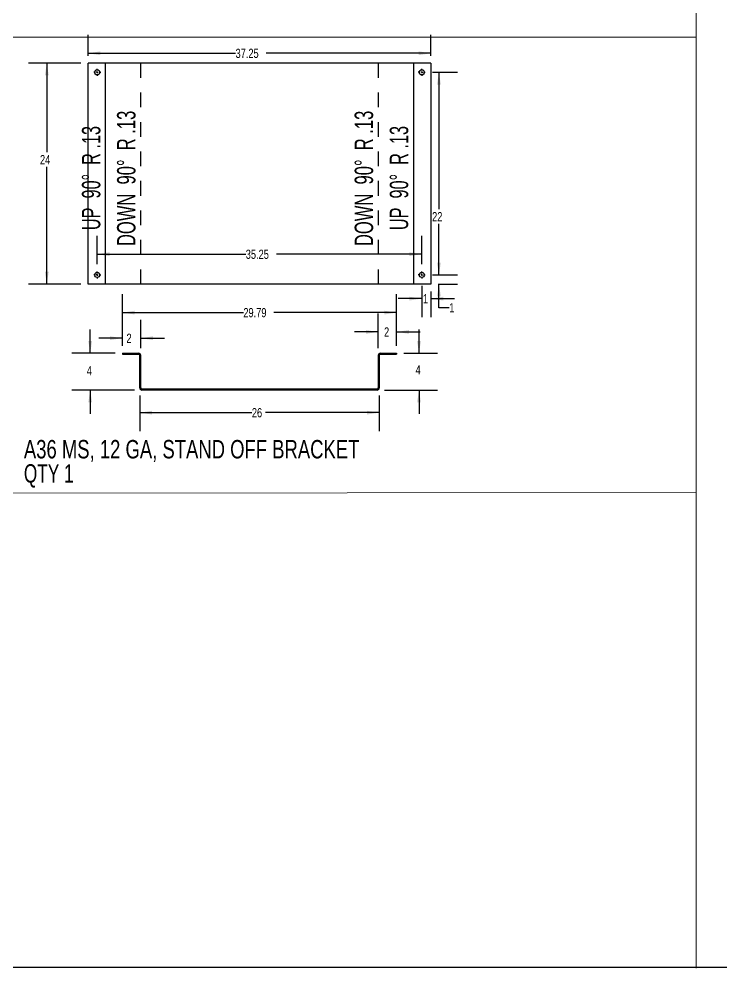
# Model space of a CAD drawing. Header units: inches. Extents: x 0.1 to 16.9, y 0.1 to 10.9.
# Drawn here: x 5.07 to 9.83, y 0.11 to 6.56 of the extents above; entities that cross this region are included whole.
import ezdxf

# ---------------------------------------------------------------- set-up
doc = ezdxf.new("R2010")
doc.units = ezdxf.units.IN
doc.header["$MEASUREMENT"] = 0
doc.linetypes.add('HIDDEN', pattern=[0.075, 0.05, -0.025])
doc.layers.add('FORMAT', color=7, linetype='Continuous')
doc.styles.add('SLDTEXTSTYLE0', font='TXT', dxfattribs={"width": 0.75})
doc.styles.add('SLDTEXTSTYLE2', font='TXT', dxfattribs={"width": 0.7})
doc.styles.add('SLDTEXTSTYLE4', font='TXT', dxfattribs={"width": 0.660714})
doc.styles.add('SLDTEXTSTYLE5', font='TXT', dxfattribs={"width": 0.671875})
doc.dimstyles.new('SLDDIMSTYLE5', dxfattribs={"dimtxt": 0.0625, "dimasz": 0.083333, "dimexe": 0, "dimexo": 0.0625, "dimgap": 0.015625, "dimtad": 0, "dimtih": 1, "dimtoh": 1, "dimlfac": 16, "dimrnd": 1e-09, "dimzin": 12, "dimdsep": 46, "dimtxsty": 'SLDTEXTSTYLE0', "dimsah": 1, "dimcen": 0.09, "dimadec": 0, "dimazin": 3, "dimtfac": 1, "dimtofl": 0, "dimtmove": 0, "dimatfit": 3, "dimfxl": 0, "dimfrac": 2, "dimtolj": 1, "dimtzin": 12, "dimarcsym": 0})
doc.dimstyles.new('SLDDIMSTYLE6', dxfattribs={"dimtxt": 0.0625, "dimasz": 0.083333, "dimexe": 0, "dimexo": 0.0625, "dimgap": 0.015625, "dimtad": 0, "dimtih": 1, "dimtoh": 1, "dimlfac": 16, "dimrnd": 1e-09, "dimzin": 12, "dimdsep": 46, "dimtxsty": 'SLDTEXTSTYLE0', "dimsah": 1, "dimcen": 0.09, "dimadec": 0, "dimazin": 3, "dimtfac": 1, "dimtmove": 0, "dimatfit": 0, "dimfxl": 0, "dimfrac": 2, "dimtolj": 1, "dimtzin": 12, "dimarcsym": 0})

# ---------------------------------------------------------------- blocks, each defined once
blk = doc.blocks.new('_D_29')
at = {"layer": 'FORMAT'}
for p, q in [((5.4858, 6.2561), (5.1309, 6.2561)), ((5.2559, 6.2561), (5.2559, 5.6506)), ((5.2559, 4.7561), (5.2559, 5.5513)), ((5.4858, 4.7561), (5.1309, 4.7561))]:
    blk.add_line(p, q, dxfattribs=at)
for points in [[(5.2559, 6.2561), (5.2431, 6.1728), (5.2687, 6.1728)], [(5.2559, 4.7561), (5.2687, 4.8395), (5.2431, 4.8395)]]:
    blk.add_solid(points, dxfattribs=at)
at = {"layer": 'FORMAT', "insert": (5.2097, 5.6319), "char_height": 0.0625, "attachment_point": 1, "style": 'SLDTEXTSTYLE0'}
blk.add_mtext('24', dxfattribs=at)
blk = doc.blocks.new('_D_30')
at = {"layer": 'FORMAT'}
for p, q in [((7.8752, 6.1936), (8.0431, 6.1936)), ((7.9181, 6.1936), (7.9181, 5.2642)), ((7.9181, 4.8186), (7.9181, 5.1649)), ((7.8752, 4.8186), (8.0431, 4.8186))]:
    blk.add_line(p, q, dxfattribs=at)
for points in [[(7.9181, 6.1936), (7.9053, 6.1103), (7.9309, 6.1103)], [(7.9181, 4.8186), (7.9309, 4.902), (7.9053, 4.902)]]:
    blk.add_solid(points, dxfattribs=at)
at = {"layer": 'FORMAT', "insert": (7.8719, 5.2454), "char_height": 0.0625, "attachment_point": 1, "style": 'SLDTEXTSTYLE0'}
blk.add_mtext('22', dxfattribs=at)
blk = doc.blocks.new('_D_31')
at = {"layer": 'FORMAT'}
for p, q in [((7.8014, 4.7448), (7.8014, 4.5326)), ((7.8639, 4.7061), (7.8639, 4.5326)), ((7.8014, 4.6576), (7.6412, 4.6576)), ((7.8639, 4.6576), (8.0242, 4.6576))]:
    blk.add_line(p, q, dxfattribs=at)
for points in [[(7.8014, 4.6576), (7.7181, 4.6704), (7.7181, 4.6447)], [(7.8639, 4.6576), (7.9472, 4.6447), (7.9472, 4.6704)]]:
    blk.add_solid(points, dxfattribs=at)
at = {"layer": 'FORMAT', "insert": (7.8094, 4.6885), "char_height": 0.0625, "attachment_point": 1, "style": 'SLDTEXTSTYLE0'}
blk.add_mtext('1', dxfattribs=at)
blk = doc.blocks.new('_D_32')
at = {"layer": 'FORMAT'}
for p, q in [((7.9181, 4.8186), (7.9181, 4.9789)), ((7.8752, 4.8186), (8.0431, 4.8186)), ((7.9139, 4.7561), (8.0431, 4.7561)), ((7.9181, 4.5952), (7.9181, 4.7561)), ((7.9881, 4.5952), (7.9181, 4.5952))]:
    blk.add_line(p, q, dxfattribs=at)
for points in [[(7.9181, 4.8186), (7.9309, 4.902), (7.9053, 4.902)], [(7.9181, 4.7561), (7.9053, 4.6728), (7.9309, 4.6728)]]:
    blk.add_solid(points, dxfattribs=at)
at = {"layer": 'FORMAT', "insert": (7.9881, 4.6261), "char_height": 0.0625, "attachment_point": 1, "style": 'SLDTEXTSTYLE0'}
blk.add_mtext('1', dxfattribs=at)
blk = doc.blocks.new('_D_33')
at = {"layer": 'FORMAT'}
for p, q in [((5.5983, 4.8925), (5.5983, 5.084)), ((7.8014, 4.8925), (7.8014, 5.084)), ((5.5983, 4.959), (6.6067, 4.959)), ((7.8014, 4.959), (6.8145, 4.959))]:
    blk.add_line(p, q, dxfattribs=at)
for points in [[(5.5983, 4.959), (5.6816, 4.9462), (5.6816, 4.9719)], [(7.8014, 4.959), (7.7181, 4.9719), (7.7181, 4.9462)]]:
    blk.add_solid(points, dxfattribs=at)
at = {"layer": 'FORMAT', "insert": (6.6067, 4.99), "char_height": 0.0625, "attachment_point": 1, "style": 'SLDTEXTSTYLE0'}
blk.add_mtext('35.25', dxfattribs=at)
blk = doc.blocks.new('_D_34')
at = {"layer": 'FORMAT'}
for p, q in [((5.5358, 6.3061), (5.5358, 6.4477)), ((7.8639, 6.3061), (7.8639, 6.4477)), ((5.5358, 6.3227), (6.5374, 6.3227)), ((7.8639, 6.3227), (6.7452, 6.3227))]:
    blk.add_line(p, q, dxfattribs=at)
for points in [[(5.5358, 6.3227), (5.6191, 6.3099), (5.6191, 6.3355)], [(7.8639, 6.3227), (7.7806, 6.3355), (7.7806, 6.3099)]]:
    blk.add_solid(points, dxfattribs=at)
at = {"layer": 'FORMAT', "insert": (6.5374, 6.3536), "char_height": 0.0625, "attachment_point": 1, "style": 'SLDTEXTSTYLE0'}
blk.add_mtext('37.25', dxfattribs=at)
blk = doc.blocks.new('SW_CENTERMARKSYMBOL_84')
at = {"layer": 'FORMAT', "color": 0}
for p, q in [((-0.0125, 0), (-0.0238, 0)), ((0, 0), (-0.0063, 0)), ((0, 0.0125), (0, 0.0238)), ((0, 0), (0, 0.0063)), ((0, 0), (0, -0.0063)), ((0, 0), (0.0063, 0)), ((0.0125, 0), (0.0238, 0)), ((0, -0.0125), (0, -0.0238))]:
    blk.add_line(p, q, dxfattribs=at)
blk = doc.blocks.new('SW_CENTERMARKSYMBOL_85')
at = {"layer": 'FORMAT', "color": 0}
for p, q in [((-0.0125, 0), (-0.0238, 0)), ((0, 0), (-0.0063, 0)), ((0, 0.0125), (0, 0.0238)), ((0, 0), (0, 0.0062)), ((0, 0), (0, -0.0063)), ((0, 0), (0.0062, 0)), ((0.0125, 0), (0.0238, 0)), ((0, -0.0125), (0, -0.0238))]:
    blk.add_line(p, q, dxfattribs=at)
blk = doc.blocks.new('SW_CENTERMARKSYMBOL_86')
at = {"layer": 'FORMAT', "color": 0}
for p, q in [((-0.0125, 0), (-0.0238, 0)), ((0, 0), (-0.0062, 0)), ((0, 0.0125), (0, 0.0238)), ((0, 0), (0, 0.0063)), ((0, 0), (0, -0.0062)), ((0, 0), (0.0063, 0)), ((0.0125, 0), (0.0238, 0)), ((0, -0.0125), (0, -0.0238))]:
    blk.add_line(p, q, dxfattribs=at)
blk = doc.blocks.new('SW_CENTERMARKSYMBOL_87')
at = {"layer": 'FORMAT', "color": 0}
for p, q in [((-0.0125, 0), (-0.0238, 0)), ((0, 0), (-0.0062, 0)), ((0, 0.0125), (0, 0.0238)), ((0, 0), (0, 0.0062)), ((0, 0), (0, -0.0062)), ((0, 0), (0.0062, 0)), ((0.0125, 0), (0.0238, 0)), ((0, -0.0125), (0, -0.0238))]:
    blk.add_line(p, q, dxfattribs=at)
blk = doc.blocks.new('_D_35')
at = {"layer": 'FORMAT'}
for p, q in [((5.7689, 4.3367), (5.7689, 4.514)), ((5.8939, 4.3223), (5.8939, 4.514)), ((5.7689, 4.389), (5.6086, 4.389)), ((5.8939, 4.389), (6.0541, 4.389))]:
    blk.add_line(p, q, dxfattribs=at)
for points in [[(5.7689, 4.389), (5.6856, 4.4018), (5.6856, 4.3762)], [(5.8939, 4.389), (5.9772, 4.3762), (5.9772, 4.4018)]]:
    blk.add_solid(points, dxfattribs=at)
at = {"layer": 'FORMAT', "insert": (5.7968, 4.4199), "char_height": 0.0625, "attachment_point": 1, "style": 'SLDTEXTSTYLE0'}
blk.add_mtext('2', dxfattribs=at)
blk = doc.blocks.new('_D_36')
at = {"layer": 'FORMAT'}
for p, q in [((5.8873, 4.001), (5.8873, 3.7586)), ((7.5123, 4.001), (7.5123, 3.7586)), ((5.8873, 3.8836), (6.648, 3.8836)), ((7.5123, 3.8836), (6.7403, 3.8836))]:
    blk.add_line(p, q, dxfattribs=at)
for points in [[(5.8873, 3.8836), (5.9707, 3.8707), (5.9707, 3.8964)], [(7.5123, 3.8836), (7.429, 3.8964), (7.429, 3.8707)]]:
    blk.add_solid(points, dxfattribs=at)
at = {"layer": 'FORMAT', "insert": (6.648, 3.9145), "char_height": 0.0625, "attachment_point": 1, "style": 'SLDTEXTSTYLE0'}
blk.add_mtext('26', dxfattribs=at)
blk = doc.blocks.new('_D_37')
at = {"layer": 'FORMAT'}
for p, q in [((7.5058, 4.3223), (7.5058, 4.5565)), ((7.6308, 4.3367), (7.6308, 4.5565)), ((7.5058, 4.4315), (7.3456, 4.4315)), ((7.6308, 4.4315), (7.7911, 4.4315))]:
    blk.add_line(p, q, dxfattribs=at)
for points in [[(7.5058, 4.4315), (7.4225, 4.4443), (7.4225, 4.4187)], [(7.6308, 4.4315), (7.7141, 4.4187), (7.7141, 4.4443)]]:
    blk.add_solid(points, dxfattribs=at)
at = {"layer": 'FORMAT', "insert": (7.5455, 4.4624), "char_height": 0.0625, "attachment_point": 1, "style": 'SLDTEXTSTYLE0'}
blk.add_mtext('2', dxfattribs=at)
blk = doc.blocks.new('_D_38')
at = {"layer": 'FORMAT'}
for p, q in [((5.5504, 4.2867), (5.5504, 4.4469)), ((5.7189, 4.2867), (5.4254, 4.2867)), ((5.8517, 4.0367), (5.4254, 4.0367)), ((5.5504, 4.0367), (5.5504, 3.8764))]:
    blk.add_line(p, q, dxfattribs=at)
for points in [[(5.5504, 4.2867), (5.5632, 4.37), (5.5376, 4.37)], [(5.5504, 4.0367), (5.5376, 3.9533), (5.5632, 3.9533)]]:
    blk.add_solid(points, dxfattribs=at)
at = {"layer": 'FORMAT', "insert": (5.5273, 4.1993), "char_height": 0.0625, "attachment_point": 1, "style": 'SLDTEXTSTYLE0'}
blk.add_mtext('4', dxfattribs=at)
blk = doc.blocks.new('_D_39')
at = {"layer": 'FORMAT'}
for p, q in [((7.7828, 4.2867), (7.7828, 4.4469)), ((7.6808, 4.2867), (7.9078, 4.2867)), ((7.548, 4.0367), (7.9078, 4.0367)), ((7.7828, 4.0367), (7.7828, 3.8764))]:
    blk.add_line(p, q, dxfattribs=at)
for points in [[(7.7828, 4.2867), (7.7956, 4.37), (7.7699, 4.37)], [(7.7828, 4.0367), (7.7699, 3.9533), (7.7956, 3.9533)]]:
    blk.add_solid(points, dxfattribs=at)
at = {"layer": 'FORMAT', "insert": (7.7597, 4.2058), "char_height": 0.0625, "attachment_point": 1, "style": 'SLDTEXTSTYLE0'}
blk.add_mtext('4', dxfattribs=at)
blk = doc.blocks.new('_D_40')
at = {"layer": 'FORMAT'}
for p, q in [((5.7689, 4.3367), (5.7689, 4.6877)), ((7.6308, 4.3367), (7.6308, 4.6877)), ((5.7689, 4.5627), (6.5903, 4.5627)), ((7.6308, 4.5627), (6.798, 4.5627))]:
    blk.add_line(p, q, dxfattribs=at)
for points in [[(5.7689, 4.5627), (5.8522, 4.5499), (5.8522, 4.5755)], [(7.6308, 4.5627), (7.5475, 4.5755), (7.5475, 4.5499)]]:
    blk.add_solid(points, dxfattribs=at)
at = {"layer": 'FORMAT', "insert": (6.5903, 4.5936), "char_height": 0.0625, "attachment_point": 1, "style": 'SLDTEXTSTYLE0'}
blk.add_mtext('29.79', dxfattribs=at)

msp = doc.modelspace()

# ---------------------------------------------------------------- linework, layer by layer
at = {"color": 7, "linetype": 'Continuous', "lineweight": 18}
for p, q in [((9.66538, 0.11424), (9.66538, 10.89507)), ((0.10886, 6.4326), (9.66538, 6.4326)), ((0.10886, 3.33333), (9.66538, 3.3415))]:
    msp.add_line(p, q, dxfattribs=at)
at = {"color": 7, "linetype": 'Continuous', "lineweight": 25}
for p, q in [((5.53578, 4.75614), (5.53578, 6.25614)), ((7.86391, 6.25614), (5.53578, 6.25614)), ((7.86391, 6.25614), (7.86391, 4.75614)), ((7.86391, 4.75614), (5.53578, 4.75614)), ((5.76888, 4.28667), (5.76888, 4.28013)), ((5.76888, 4.28667), (5.87953, 4.28667)), ((5.76888, 4.28013), (5.87953, 4.28013)), ((5.87953, 4.28013), (5.87953, 4.28667)), ((5.88735, 4.05102), (5.88735, 4.27232)), ((5.88735, 4.27232), (5.89388, 4.27232)), ((5.89388, 4.05102), (5.89388, 4.27232)), ((7.51235, 4.27232), (7.50581, 4.27232)), ((7.50581, 4.27232), (7.50581, 4.05102)), ((7.51235, 4.27232), (7.51235, 4.05102)), ((7.52016, 4.28013), (7.52016, 4.28667)), ((7.52016, 4.28667), (7.63081, 4.28667)), ((7.52016, 4.28013), (7.63081, 4.28013)), ((7.63081, 4.28667), (7.63081, 4.28013)), ((5.89388, 4.05102), (5.88735, 4.05102)), ((5.9017, 4.04321), (5.9017, 4.03667)), ((7.498, 4.04321), (5.9017, 4.04321)), ((7.498, 4.03667), (5.9017, 4.03667)), ((7.498, 4.04321), (7.498, 4.03667)), ((7.50581, 4.05102), (7.51235, 4.05102)), ((16.8937, 0.11748), (0.1063, 0.11748))]:
    msp.add_line(p, q, dxfattribs=at)
at = {"color": 7, "linetype": 'Continuous'}
for p, q in [((5.65492, 4.75614), (5.65492, 6.25614)), ((7.74477, 6.25614), (7.74477, 4.75614))]:
    msp.add_line(p, q, dxfattribs=at)
at = {"color": 7, "linetype": 'HIDDEN'}
for p, q in [((5.89321, 4.75614), (5.89321, 6.25614)), ((7.50649, 6.25614), (7.50649, 4.75614))]:
    msp.add_line(p, q, dxfattribs=at)
at = {"color": 7, "linetype": 'Continuous', "lineweight": 25}
for centre in [(5.59828, 6.19364), (7.80141, 6.19364), (5.59828, 4.81864), (7.80141, 4.81864)]:
    msp.add_circle(centre, 0.01758, dxfattribs=at)
for centre, radius, start, end in [((5.87953, 4.27232), 0.01435, 0, 90), ((5.87953, 4.27232), 0.00781, 0, 90), ((7.52016, 4.27232), 0.01435, 90, 180), ((7.52016, 4.27232), 0.00781, 90, 180), ((5.9017, 4.05102), 0.01435, 180, 270), ((5.9017, 4.05102), 0.00781, 180, 270), ((7.498, 4.05102), 0.00781, 270, 0), ((7.498, 4.05102), 0.01435, 270, 0)]:
    msp.add_arc(centre, radius, start, end, dxfattribs=at)

# ---------------------------------------------------------------- block references
at = {"layer": 'FORMAT'}
for name, p in [('SW_CENTERMARKSYMBOL_84', (5.59828, 6.19364)), ('SW_CENTERMARKSYMBOL_86', (7.80141, 6.19364)), ('SW_CENTERMARKSYMBOL_85', (5.59828, 4.81864)), ('SW_CENTERMARKSYMBOL_87', (7.80141, 4.81864))]:
    msp.add_blockref(name, p, dxfattribs=at)

# ---------------------------------------------------------------- texts
at = {"color": 7, "linetype": 'Continuous', "lineweight": 0, "char_height": 0.125, "attachment_point": 1}
for s, insert, style in [('A36 MS, 12 GA, STAND OFF BRACKET', (5.10023, 3.69804), 'SLDTEXTSTYLE0'), ('QTY 1', (5.10023, 3.53367), 'SLDTEXTSTYLE2')]:
    msp.add_mtext(s, dxfattribs=dict(at, insert=insert, style=style))
at = {"layer": 'FORMAT', "char_height": 0.125, "attachment_point": 2, "rotation": 90}
for s, insert, style in [('DOWN  90°  R .13', (5.73277, 5.47363), 'SLDTEXTSTYLE5'), ('DOWN  90°  R .13', (7.34605, 5.47363), 'SLDTEXTSTYLE5'), ('UP  90°  R .13', (5.49449, 5.47585), 'SLDTEXTSTYLE4'), ('UP  90°  R .13', (7.58433, 5.47585), 'SLDTEXTSTYLE4')]:
    msp.add_mtext(s, dxfattribs=dict(at, insert=insert, style=style))

# ---------------------------------------------------------------- dimensions: what is measured, and where the dimension line sits
at = {"layer": 'FORMAT'}
for base, p1, p2, dimstyle, picture, middle in [((7.86391, 6.32271), (5.53578, 6.25614), (7.86391, 6.25614), 'SLDDIMSTYLE5', '_D_34', (6.64131, 6.32271)), ((7.80141, 4.95904), (5.59828, 4.84247), (7.80141, 4.84247), 'SLDDIMSTYLE5', '_D_33', (6.7106, 4.95904)), ((7.86391, 4.65755), (7.80141, 4.79481), (7.86391, 4.75614), 'SLDDIMSTYLE6', '_D_31', (7.83247, 4.65755)), ((7.63081, 4.56269), (5.76888, 4.28667), (7.63081, 4.28667), 'SLDDIMSTYLE5', '_D_40', (6.69414, 4.56269)), ((5.89388, 4.38901), (5.76888, 4.28667), (5.89388, 4.27232), 'SLDDIMSTYLE6', '_D_35', (5.81993, 4.38901)), ((7.50581, 4.43152), (7.63081, 4.28667), (7.50581, 4.27232), 'SLDDIMSTYLE6', '_D_37', (7.56862, 4.43152))]:
    dim = msp.add_linear_dim(base=base, p1=p1, p2=p2, dimstyle=dimstyle, dxfattribs=at)
    dim.commit()
    dim.dimension.update_dxf_attribs({"geometry": picture, "text_midpoint": middle, "dimtype": 160})
for base, p1, p2, angle, dimstyle, picture, middle in [((5.25591, 4.75614), (5.53578, 6.25614), (5.53578, 4.75614), 90, 'SLDDIMSTYLE5', '_D_29', (5.25591, 5.60097)), ((7.91809, 4.81864), (7.82524, 6.19364), (7.82524, 4.81864), 90, 'SLDDIMSTYLE5', '_D_30', (7.91809, 5.21451)), ((7.91809, 4.75614), (7.82524, 4.81864), (7.86391, 4.75614), 90, 'SLDDIMSTYLE6', '_D_32', (7.91809, 4.59519)), ((5.55043, 4.03667), (5.76888, 4.28667), (5.9017, 4.03667), 90, 'SLDDIMSTYLE6', '_D_38', (5.55043, 4.16839)), ((7.78277, 4.03667), (7.63081, 4.28667), (7.498, 4.03667), 90, 'SLDDIMSTYLE6', '_D_39', (7.78277, 4.17486)), ((7.51235, 3.88355), (5.88735, 4.05102), (7.51235, 4.05102), 0, 'SLDDIMSTYLE5', '_D_36', (6.69414, 3.88355))]:
    dim = msp.add_linear_dim(base=base, p1=p1, p2=p2, angle=angle, dimstyle=dimstyle, dxfattribs=at)
    dim.commit()
    dim.dimension.update_dxf_attribs({"geometry": picture, "text_midpoint": middle, "dimtype": 160})

doc.saveas('drawing.dxf')
